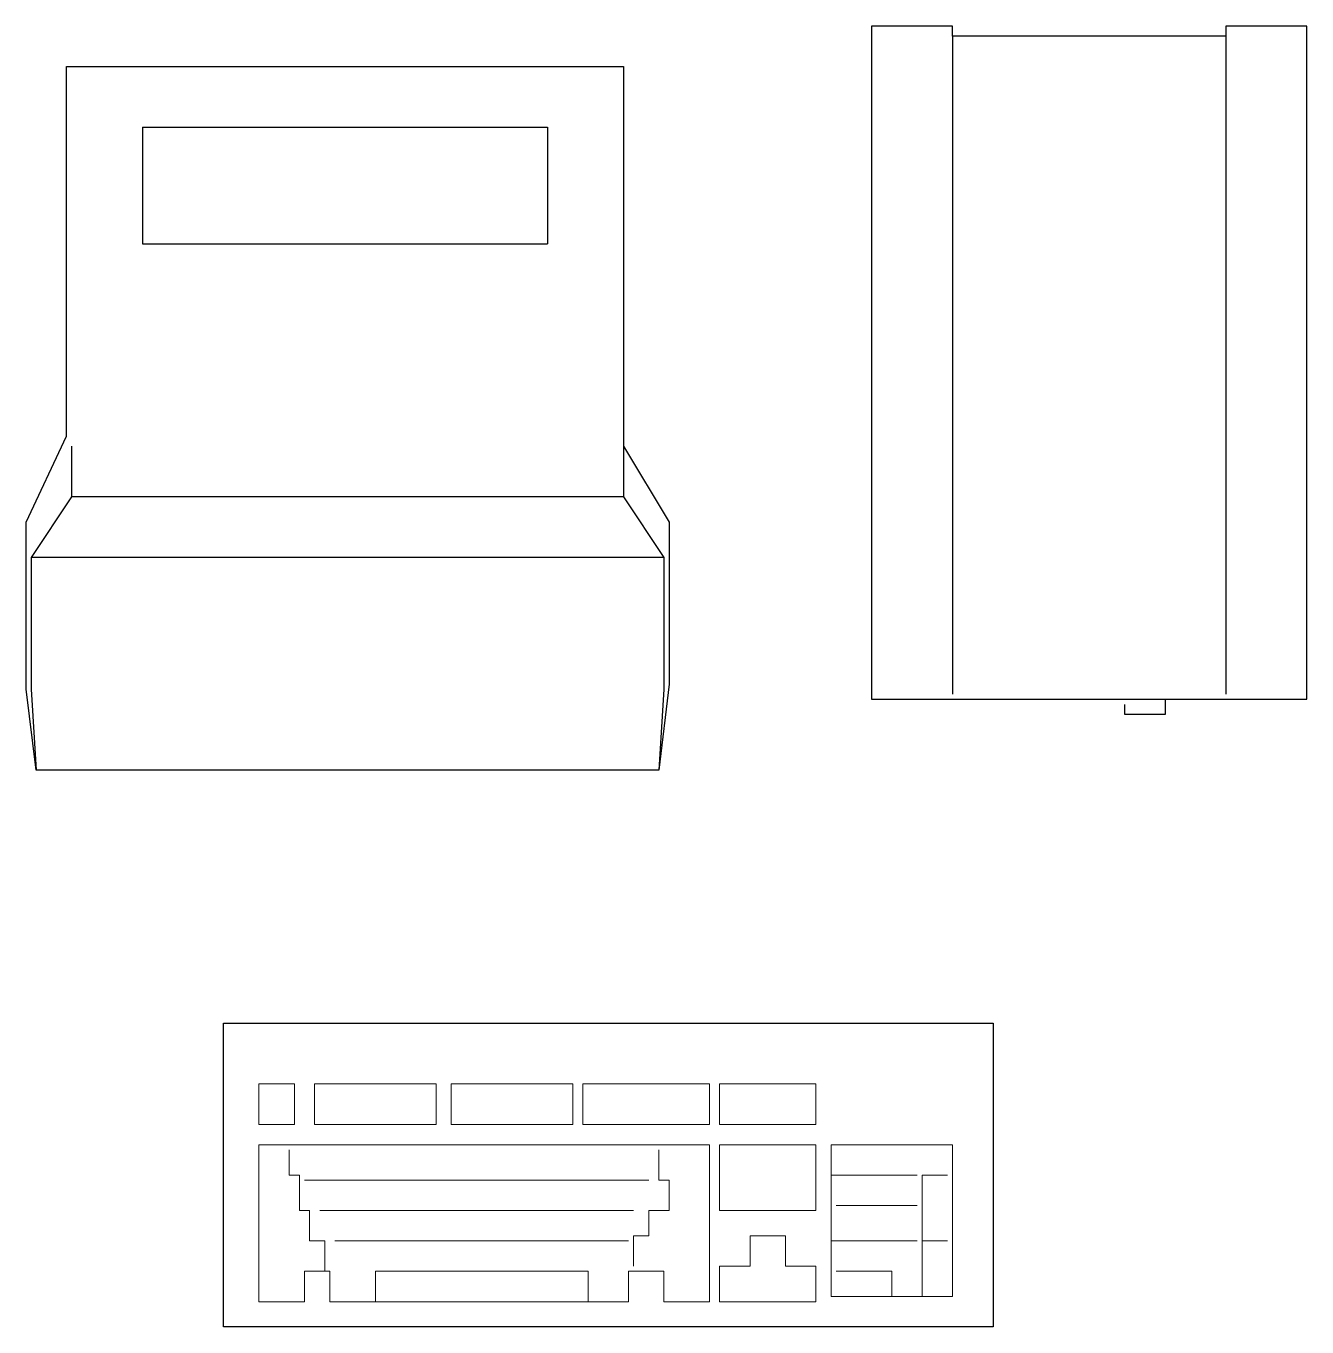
# Model space of a CAD drawing. Header units: millimetres. Extents: x -122 to 669, y 0 to 803.
import ezdxf

# ---------------------------------------------------------------- set-up
doc = ezdxf.new("R2010")
doc.units = ezdxf.units.MM
doc.layers.add('EQUIP', color=7, linetype='Continuous')

msp = doc.modelspace()

# ---------------------------------------------------------------- linework, layer by layer
at = {"layer": 'EQUIP', "color": 0, "linetype": 'ByBlock'}
for p, q in [((400, 803.125), (400, 387.5)), ((450, 803.125), (400, 803.125)), ((450, 796.875), (450, 803.125)), ((618.75, 796.875), (450, 796.875)), ((450, 796.875), (450, 390.625)), ((668.75, 803.125), (618.75, 803.125)), ((618.75, 803.125), (618.75, 796.875)), ((618.75, 796.875), (618.75, 390.625)), ((668.75, 387.5), (668.75, 803.125)), ((-96.875, 778.125), (246.875, 778.125)), ((-96.875, 550), (-96.875, 778.125)), ((246.875, 778.125), (246.875, 543.75)), ((-50, 740.625), (200, 740.625)), ((-50, 740.625), (-50, 668.75)), ((200, 740.625), (200, 668.75)), ((-50, 668.75), (200, 668.75)), ((-121.875, 496.875), (-96.875, 550)), ((-93.75, 543.75), (-93.75, 512.5)), ((246.875, 543.75), (275, 496.875)), ((246.875, 543.75), (246.875, 512.5)), ((-93.75, 512.5), (-118.75, 475)), ((246.875, 512.5), (-93.75, 512.5)), ((246.875, 512.5), (271.875, 475)), ((-121.875, 393.75), (-121.875, 496.875)), ((275, 496.875), (275, 396.875)), ((-118.75, 475), (-118.75, 393.75)), ((271.875, 475), (-118.75, 475)), ((271.875, 475), (271.875, 393.75)), ((-115.625, 343.75), (-121.875, 393.75)), ((-118.75, 393.75), (-115.625, 343.75)), ((275, 396.875), (268.75, 343.75)), ((271.875, 393.75), (268.75, 343.75)), ((400, 387.5), (668.75, 387.5)), ((581.25, 387.5), (581.25, 378.125)), ((556.25, 378.125), (556.25, 384.375)), ((581.25, 378.125), (556.25, 378.125)), ((268.75, 343.75), (-115.625, 343.75))]:
    msp.add_line(p, q, dxfattribs=at)
at = {"layer": 'EQUIP'}
for p, q in [((0, 187.5), (475, 187.5)), ((0, 0), (0, 187.5)), ((475, 187.5), (475, 0)), ((475, 0), (0, 0))]:
    msp.add_line(p, q, dxfattribs=at)
at = {"layer": 'EQUIP', "lineweight": 13}
for p, q in [((21.875, 125), (21.875, 150)), ((21.875, 150), (43.75, 150)), ((43.75, 150), (43.75, 125)), ((56.25, 150), (131.25, 150)), ((56.25, 125), (56.25, 150)), ((131.25, 150), (131.25, 125)), ((140.625, 125), (140.625, 150)), ((140.625, 150), (215.625, 150)), ((215.625, 150), (215.625, 125)), ((221.875, 125), (221.875, 150)), ((221.875, 150), (300, 150)), ((300, 150), (300, 125)), ((306.25, 150), (365.625, 150)), ((306.25, 125), (306.25, 150)), ((365.625, 150), (365.625, 125)), ((43.75, 125), (21.875, 125)), ((131.25, 125), (56.25, 125)), ((215.625, 125), (140.625, 125)), ((300, 125), (221.875, 125)), ((365.625, 125), (306.25, 125)), ((300, 112.5), (21.875, 112.5)), ((21.875, 112.5), (21.875, 15.625)), ((300, 15.625), (300, 112.5)), ((306.25, 112.5), (365.625, 112.5)), ((306.25, 71.875), (306.25, 112.5)), ((365.625, 112.5), (365.625, 71.875)), ((375, 112.5), (450, 112.5)), ((375, 18.75), (375, 112.5)), ((450, 112.5), (450, 18.75)), ((40.625, 109.375), (40.625, 93.75)), ((268.75, 90.625), (268.75, 109.375)), ((40.625, 93.75), (46.875, 93.75)), ((46.875, 93.75), (46.875, 71.875)), ((50, 90.625), (262.5, 90.625)), ((275, 90.625), (268.75, 90.625)), ((275, 71.875), (275, 90.625)), ((375, 93.75), (428.125, 93.75)), ((431.25, 93.75), (446.875, 93.75)), ((431.25, 53.125), (431.25, 93.75)), ((378.125, 75), (428.125, 75)), ((46.875, 71.875), (53.125, 71.875)), ((53.125, 71.875), (53.125, 53.125)), ((59.375, 71.875), (253.125, 71.875)), ((262.5, 71.875), (275, 71.875)), ((262.5, 56.25), (262.5, 71.875)), ((365.625, 71.875), (306.25, 71.875)), ((253.125, 37.5), (253.125, 56.25)), ((253.125, 56.25), (262.5, 56.25)), ((325, 37.5), (325, 56.25)), ((325, 56.25), (346.875, 56.25)), ((346.875, 56.25), (346.875, 37.5)), ((53.125, 53.125), (62.5, 53.125)), ((62.5, 53.125), (62.5, 34.375)), ((68.75, 53.125), (250, 53.125)), ((375, 53.125), (428.125, 53.125)), ((431.25, 18.75), (431.25, 53.125)), ((431.25, 53.125), (446.875, 53.125)), ((50, 34.375), (65.625, 34.375)), ((50, 15.625), (50, 34.375)), ((65.625, 34.375), (65.625, 15.625)), ((93.75, 34.375), (225, 34.375)), ((93.75, 15.625), (93.75, 34.375)), ((225, 34.375), (225, 15.625)), ((250, 15.625), (250, 34.375)), ((250, 34.375), (271.875, 34.375)), ((271.875, 34.375), (271.875, 15.625)), ((306.25, 37.5), (325, 37.5)), ((306.25, 15.625), (306.25, 37.5)), ((346.875, 37.5), (365.625, 37.5)), ((365.625, 37.5), (365.625, 15.625)), ((378.125, 34.375), (412.5, 34.375)), ((412.5, 34.375), (412.5, 18.75)), ((450, 18.75), (375, 18.75)), ((21.875, 15.625), (50, 15.625)), ((65.625, 15.625), (250, 15.625)), ((271.875, 15.625), (300, 15.625)), ((365.625, 15.625), (306.25, 15.625))]:
    msp.add_line(p, q, dxfattribs=at)

doc.saveas('drawing.dxf')
